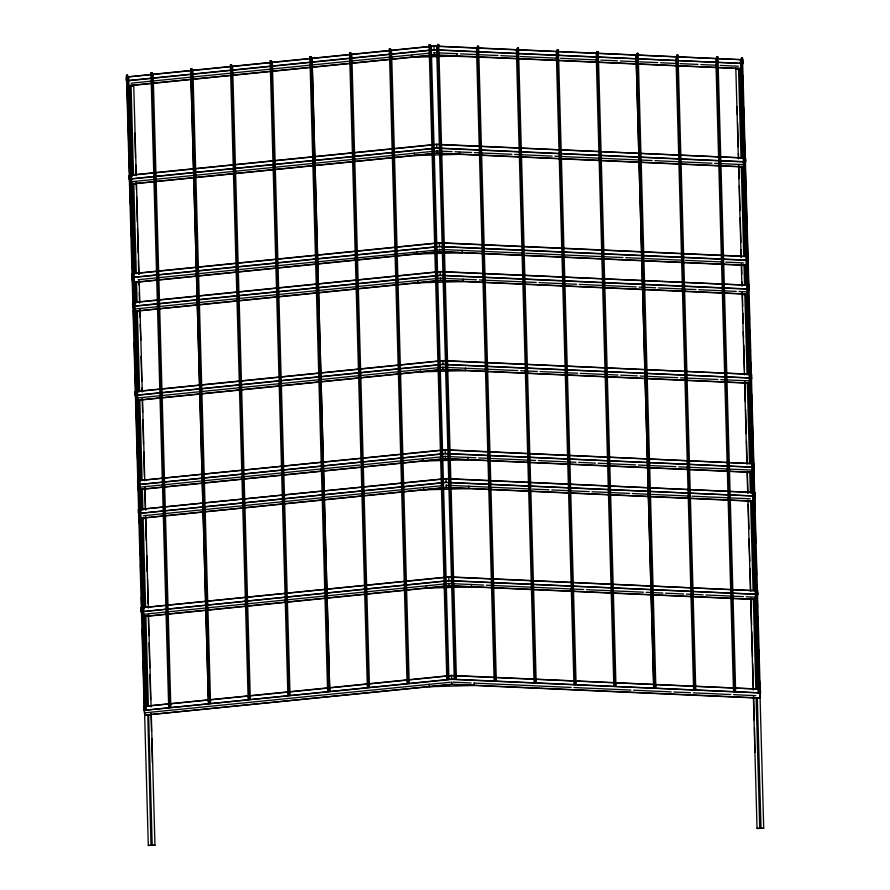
<?xml version="1.0" encoding="UTF-8"?>
<svg xmlns="http://www.w3.org/2000/svg" width="890" height="890" viewBox="0 0 890 890"><rect width="100%" height="100%" fill="white"/><g stroke="black" fill="none" stroke-linecap="round" stroke-linejoin="round"><path stroke-width="1.33" d="M745.586 159.833L745.564 160.4M748.334 258.267L748.001 263.04M749.135 287.081L748.913 290.518M754.342 501.582L754.92 494.128M126.769 82.203L126.358 78.776M132.443 280.094L132.51 280.951M135.736 398.097L135.135 393.291M138.295 487.998L137.627 482.447M139.074 516.111L138.495 511.961L139.374 517.034M141.844 615.079L141.176 609.572M144.603 713.658L143.935 708.162M745.62 294.868L746.12 294.434L748.368 374.835M760.416 690.896L760.082 698.194L451.753 684.466L144.636 715.16L451.753 684.254L760.105 697.971L753.418 698.083M753.785 472.523L754.119 465.225M436.578 46.113L437.524 46.046L437.635 44.5L438.703 44.544L456.381 677.813L455.446 677.768L437.758 44.611L438.703 44.544M437.646 46.158L437.758 44.611M495.096 680.972L477.407 47.815L477.53 46.28L478.598 46.325L496.275 679.582L495.341 679.548L477.652 46.391L478.598 46.325M477.53 47.938L477.652 46.391M454.278 679.159L436.589 46.002M455.202 679.203L455.324 677.657L456.381 677.813M455.446 677.768L455.324 679.315L437.635 44.5M516.367 49.662L517.301 49.595L534.99 682.752L535.101 681.206L536.169 681.25L535.235 681.317L517.546 48.171L518.481 48.093L517.424 48.049L517.301 49.595M517.424 49.706L517.546 48.171M494.161 680.928L476.484 47.782L477.407 47.815M496.275 679.582L495.218 679.426L495.218 681.095L477.53 46.28M556.25 51.442L557.196 51.375L574.873 684.521L574.996 682.986L576.064 683.031L558.375 49.873L557.307 49.829L557.318 51.487M558.364 49.985L557.44 49.94L575.007 684.644L557.307 49.829M534.056 682.708L516.367 49.551M535.235 681.317L535.113 682.864L517.424 48.049M596.144 53.211L597.079 53.144L614.89 686.413L597.201 51.598L598.269 51.653L615.947 684.911L615.012 684.877M597.079 53.144L597.201 51.598M597.212 53.267L597.323 51.72L598.269 51.653M573.95 684.488L556.261 51.331M636.038 54.88L653.716 688.148L636.038 54.991L636.973 54.924L637.095 53.378L638.152 53.422L655.83 686.691L654.906 686.646L637.218 53.489L638.152 53.422M637.095 55.035L637.218 53.489M613.833 686.257L596.155 53.111M614.768 686.301L614.89 684.755L615.947 684.911M675.922 56.771L676.867 56.693L694.545 689.85L694.667 688.304L695.735 688.359L694.79 688.426L677.112 55.269L678.047 55.202L676.979 55.158L676.867 56.693M676.99 56.815L677.112 55.269M655.83 686.691L654.773 686.535L654.784 688.193L637.095 53.378M715.816 58.54L716.75 58.473L734.439 691.63L734.562 690.084L735.618 690.128L734.684 690.195L716.995 57.049L717.941 56.971L716.873 56.927L716.884 58.584M740.413 59.641L741.359 59.563L741.47 58.028L742.538 58.073L760.216 691.33L759.281 691.296L741.604 58.139L742.538 58.073M741.481 59.686L741.604 58.139M693.622 689.806L675.933 56.66M126.38 80.69L126.28 76.963L433.92 45.991L742.816 59.741L433.931 46.213L127.682 77.041M127.793 80.767L434.031 49.94L742.916 63.468L434.02 49.718L127.76 80.545M694.79 688.426L694.678 689.973L676.979 55.158M130.407 175.108L436.667 144.28L745.553 158.031L436.667 144.503L130.429 175.33M745.353 163.282L745.564 160.556M745.664 161.746L745.553 158.031M748.29 256.676L748.412 260.18M133.956 302.344L440.216 271.517L749.113 285.267L440.227 271.739L133.989 302.567M749.213 288.994L749.113 285.267M751.193 379.607L751.294 380.753M136.582 395.338L442.82 364.511L751.705 378.039L442.808 364.288L135.169 395.26L135.069 391.533L442.708 360.561L751.594 374.312L442.708 360.784L321.323 372.999M751.494 378.072L751.305 383.112M733.505 691.586L715.827 58.429M734.684 690.195L734.562 691.741L716.873 56.927M753.685 468.796L753.774 469.942M754.075 463.723L445.2 449.75L137.561 480.722L137.694 484.672L281.151 470.232M283.91 469.953L445.311 453.7L754.197 467.228L445.3 453.477L137.694 484.672M754.486 497.61L754.587 498.756M754.876 492.537L446.001 478.564L138.362 509.536L138.495 513.474L446.113 482.514L754.998 496.042L446.113 482.291L138.495 513.474M757.234 595.888L757.334 599.615M757.624 590.815L448.749 576.842L141.109 607.814L141.243 611.764L284.7 597.312M287.459 597.034L448.86 580.792L757.746 594.32L448.849 580.569L141.243 611.764M758.113 692.676L740.424 59.53M759.037 692.72L759.159 691.174L760.227 691.23M759.281 691.296L759.159 692.843L741.47 58.028M759.982 694.467L760.049 695.813M143.991 710.342L451.608 679.148L760.494 692.898L451.608 679.37L143.991 710.342L143.857 706.393L451.497 675.421L760.394 689.172L451.508 675.644L290.107 691.897M742.816 62.322L742.839 61.51M757.334 597.034L757.668 592.317M745.319 293.834L742.138 294.178M136.893 311.711L140.053 311.367M135.747 282.063L135.836 303.101M141.51 489.155L141.621 510.148M147.807 714.67L150.989 845.278L148.296 845.355M738.989 68.385L735.841 68.652M744.485 265.098L741.337 265.365M751.071 500.959L747.923 501.226M756.589 697.638L753.418 697.938M750.237 472.178L747.111 472.412M736.898 106.5L737.376 114.632M749.169 307.15L749.269 319.721M742.95 323.448L742.916 313.102M743.194 332.026L743.606 337.788M750.125 341.56L749.803 339.135M753.886 476.028L753.708 478.865M748.98 539.073L749.847 561.078M754.931 752.395L754.498 727.864M760.105 828.178L757.056 828.345M130.863 85.952L133.745 85.841M739.623 68.953L742.305 157.841M142.956 518.525L145.838 518.414M751.705 501.515L754.386 590.404M126.458 75.283L127.515 75.172L127.604 76.829L145.404 709.864L145.204 708.329L144.147 708.429L145.081 708.451L127.403 75.294L126.458 75.283L144.158 708.54M169.59 705.981L168.644 705.97L150.955 72.813L152.023 72.702L169.79 707.517L152.023 72.702M191.751 68.708L209.517 703.523L209.317 701.988L208.371 701.965L190.683 68.808L191.751 68.708L191.84 70.366M230.421 64.814L231.478 64.703L231.678 66.238L249.367 699.395L249.167 697.86L248.099 697.971L249.044 697.982L231.356 64.825L230.421 64.814L248.121 698.083M270.148 60.809L271.094 60.832L288.772 693.989L287.848 694.078L270.148 60.809L271.205 60.709L271.417 62.244L289.094 695.402M309.887 56.927L310.821 56.827L328.499 689.984L327.565 689.973L309.876 56.815L310.933 56.704L311.144 58.239L312.079 58.262L329.767 691.419L312.067 58.15M350.66 52.71L368.238 685.99L367.303 686.079L349.603 52.81L350.66 52.71L350.749 54.368M407.03 682.085L389.33 48.817L390.399 48.705L408.288 683.398L408.076 681.862L407.019 681.974L407.965 681.985L408.165 683.52L390.399 48.705M429.069 44.812L430.003 44.834L447.692 677.991L446.769 678.08L429.069 44.812L430.126 44.711L430.326 46.247L448.015 679.404M150.977 72.924L151.901 72.824L152.101 74.36M208.393 702.077L190.705 68.919L191.628 68.83M350.549 52.833L349.603 52.81M127.726 76.707L128.661 76.729M152.223 74.237L153.169 74.259M192.896 70.254L191.951 70.243L209.639 703.4L209.428 701.865L208.371 701.965M231.678 66.238L232.624 66.261L250.312 699.418M271.417 62.244L272.351 62.256M351.817 54.257L350.871 54.245L368.438 687.525L368.238 685.99M390.599 50.24L391.544 50.263M430.326 46.247L431.272 46.258M131.142 83.182L309.598 65.215M312.368 64.937L349.714 61.176M352.484 60.898L429.959 53.1M128.438 85.596L434.164 54.824L516.078 58.462M128.472 85.818L428.88 55.569M431.528 55.302L516.289 58.696M130.507 178.834L436.768 147.996L744.274 161.691M131.92 178.912L436.779 148.218L744.263 161.913M131.119 181.738L392.579 155.416M395.349 155.138L436.857 150.966L452.131 151.645M131.186 183.874L436.912 153.102L743.895 166.764M131.208 184.096L436.923 153.325L743.873 166.986M133.155 273.541L439.415 242.703L746.933 256.398M134.557 273.619L439.426 242.926L720.744 255.452M133.255 277.257L439.515 246.43L747.022 260.114M133.289 277.48L439.526 246.652L601.573 253.861M138.017 279.749L276.356 265.832M279.126 265.554L442.375 249.523M133.934 282.308L439.66 251.536L746.643 265.198M133.967 282.531L439.671 251.748L746.621 265.42M134.056 306.071L440.328 275.244L747.834 288.927M135.469 306.149L440.328 275.466L747.811 289.15M134.668 308.986L440.405 278.203L476.517 279.816M134.735 311.122L440.461 280.339L747.444 294M134.768 311.333L440.472 280.561L747.433 294.223M136.47 391.611L278.559 377.304M281.318 377.026L318.564 373.277M137.16 398.03L199.416 391.756M202.175 391.478L239.532 387.717M242.303 387.439L318.386 379.785M321.156 379.507L398.62 371.709M401.39 371.43L442.897 367.247L517.902 370.585M137.227 400.166L199.482 393.892M202.241 393.614L318.453 381.921M321.212 381.643L442.953 369.383L565.128 374.824M137.26 400.378L199.416 394.125M202.186 393.847L239.477 390.087M242.247 389.809L442.964 369.606L565.206 375.046M139.652 487.219L200.517 481.09M203.287 480.811L280.762 473.013M283.521 472.735L359.616 465.081M362.375 464.803L445.389 456.448L475.939 457.805M139.719 489.355L445.445 458.584L752.428 472.245M139.741 489.578L445.456 458.806L527.559 462.455M143.223 515.755L202.709 509.759M205.479 509.481L282.942 501.682M285.712 501.404L442.041 485.673M140.52 518.169L446.246 487.386L753.229 501.048M140.553 518.38L446.257 487.609L753.207 501.27M143.201 614.311L245.573 604.01M248.343 603.731L448.938 583.529L483.659 585.075M143.268 616.447L448.994 585.665L755.977 599.337M143.301 616.67L449.005 585.887L531.107 589.547M287.348 692.175L143.857 706.393M168.644 705.97L169.701 705.859L169.912 707.394M327.565 689.973L328.621 689.861L328.822 691.397M450.307 682.252L144.536 712.857M749.803 472.334L750.381 493.149M133.734 85.473L130.574 85.384M128.416 85.774L133.745 85.618M735.841 68.797L741.17 68.652M735.852 69.02L738.733 68.975M136.048 282.063L139.229 282.186M133.912 282.486L139.24 282.33M741.337 265.509L746.665 265.365M140.042 310.988L137.16 311.055M134.713 311.289L140.042 311.144M742.138 294.323L747.466 294.178M742.149 294.546L745.353 294.879M141.855 489.144L145.014 489.233M139.697 489.533L145.026 489.378M747.122 472.557L752.451 472.412L530.329 462.578M145.827 518.036L142.634 517.913M140.498 518.336L145.827 518.191M747.923 501.37L753.252 501.226M747.934 501.593L750.815 501.537M148.152 714.659L151.311 714.748M756.912 697.66L760.071 697.749M144.658 715.082L151.322 714.904M151.778 845.044L154.96 845.166M760.716 828.19L763.72 828.156M757.323 697.827L761.028 828.234M152.201 845.244L148.63 714.826M434.109 52.688L436.89 52.81M439.66 52.933L457.716 53.734M460.497 53.856L477.162 54.602M479.944 54.724L498 55.525M500.781 55.647L517.446 56.393M520.227 56.515L556.339 58.128M560.511 58.306L596.623 59.919M600.794 60.097L617.46 60.843M620.241 60.965L636.906 61.71M639.688 61.833L657.743 62.634M660.525 62.756L677.19 63.502M679.971 63.624L698.027 64.425M700.797 64.558L717.473 65.293M720.244 65.415L738.311 66.227M518.859 58.584L741.148 68.486M519.048 58.818L741.125 68.708M454.912 151.767L471.578 152.513M474.359 152.635L511.861 154.304M514.643 154.426L518.803 154.615M521.585 154.738L552.145 156.095M554.915 156.217L652.148 160.545M654.929 160.667L711.878 163.204M714.659 163.326L743.829 164.628M723.492 255.575L746.91 256.62M604.343 253.995L745.62 260.281M445.156 249.645L482.658 251.314M485.439 251.436L522.942 253.105M525.723 253.227L561.835 254.84M564.616 254.963L602.118 256.632M604.9 256.754L622.956 257.555M625.737 257.677L642.402 258.423M645.183 258.545L682.686 260.214M685.456 260.336L721.579 261.949M725.739 262.127L743.795 262.939M479.298 279.938L522.363 281.852M525.133 281.974L536.247 282.464M539.029 282.597L576.531 284.266M579.312 284.388L636.261 286.925M639.042 287.047L655.707 287.781M658.489 287.915L695.991 289.584M698.761 289.706L736.275 291.375M739.045 291.497L747.377 291.864M520.683 370.707L537.349 371.453M540.13 371.575L565.128 372.688M567.909 372.81L577.632 373.244M580.413 373.366L617.916 375.035M620.686 375.157L637.362 375.903M640.133 376.025L677.635 377.694M680.416 377.816L717.919 379.485M720.7 379.618L749.87 380.909M567.909 374.946L749.936 383.045M567.976 375.168L749.914 383.267M752.695 463.668L445.2 449.973L137.561 480.722M478.72 457.927L535.669 460.464M538.45 460.586L575.952 462.255M578.734 462.377L595.399 463.123M598.18 463.245L635.683 464.914M638.464 465.036L675.966 466.705M678.747 466.827L752.361 470.109M753.496 492.47L446.012 478.787L138.362 509.536M446.19 485.25L448.972 485.373M451.742 485.495L489.255 487.164M492.025 487.286L529.528 488.966M532.309 489.088L548.974 489.823M551.755 489.945L589.258 491.614M592.039 491.747L608.704 492.482M611.486 492.604L629.542 493.416M632.323 493.538L648.988 494.273M651.769 494.406L687.881 496.008M692.053 496.197L728.165 497.799M730.946 497.922L750.392 498.789M756.244 590.749L448.749 577.065L141.109 607.814M486.441 585.197L583.673 589.525M586.454 589.658L643.403 592.184M646.173 592.317L662.85 593.052M665.62 593.174L683.687 593.986M686.457 594.108L703.133 594.843M705.904 594.965L743.406 596.645M746.187 596.767L755.91 597.201M533.878 589.669L755.955 599.548M575.118 683.097L576.053 683.142M453.077 682.174L471.133 682.975M473.914 683.097L571.146 687.425M573.928 687.547L630.877 690.084M633.647 690.206L671.16 691.886M673.93 692.008L690.607 692.743M693.377 692.865L730.879 694.534M733.66 694.667L755.888 695.646M129.973 85.974L132.299 176.264M142.055 518.547L144.38 608.838M134.635 284.733L134.613 292.932M132.677 286.113L133.055 290.741M140.854 340.214L140.164 324.327M140.42 491.781L140.687 510.181M139.93 545.826L139.852 533.844M146.872 555.838L147.061 571.335M147.54 579.379L147.963 603.576M750.648 472.167L751.672 493.116M744.83 265.087L745.853 284.678M136.548 311.723L138.317 391.878M129.095 177.054L129.161 177.822M132.488 280.261L131.842 275.399M132.721 305.059L132.655 304.291M138.495 511.961L138.428 511.249M430.003 44.834L430.215 46.369M390.488 50.363L390.276 48.828L389.33 48.817M448.938 679.304L431.261 46.158M446.769 678.08L447.815 677.869L447.893 679.526L430.126 44.711M409.211 683.309L391.522 50.151M310.821 56.827L311.022 58.362M369.483 687.303L351.795 54.157M368.56 687.403L368.349 685.867L367.303 686.079M271.094 60.832L271.294 62.367M328.499 689.984L328.71 691.519L310.933 56.704M231.356 64.825L231.567 66.361M290.029 695.301L272.34 62.155M287.848 694.078L288.894 693.866L288.983 695.524L271.205 60.709M249.044 697.982L249.256 699.518L231.478 64.703M210.563 703.3L192.885 70.154M129.05 175.464L129.128 178.968M129.517 180.481L129.15 177.622M131.798 273.897L131.876 277.402M132.61 302.7L132.677 306.216M132.666 304.925L133.077 307.718M170.835 707.305L153.147 74.148M146.338 709.764L128.65 76.618M145.081 708.451L145.292 709.986L127.515 75.172M742.816 59.741L742.894 63.691M751.594 374.312L751.683 378.25M754.086 463.501L754.175 467.45M754.898 492.315L754.976 496.253M757.635 590.593L757.724 594.542M760.394 689.172L760.483 693.121M742.694 75.305L743.295 97.099M743.584 107.267L744.196 129.273M744.463 138.996L745.041 159.532M745.364 170.958L745.953 192.273M746.254 202.92L746.855 224.458M747.144 234.871L747.745 256.42M748.034 266.566L748.59 286.747M748.913 298.284L749.514 319.699M749.803 330.179L750.415 351.75M750.693 361.974L751.082 375.68M751.127 377.226L751.305 383.779M751.583 393.881L752.195 415.663M752.484 425.832L753.096 447.759M753.374 457.705L753.964 479.02M754.264 489.522L754.865 511.071M755.143 521.34L755.755 543.134M756.044 553.257L756.645 575.051M756.923 585.008L757.546 607.214M757.813 616.926L758.414 638.264M758.725 649.377L759.303 670.226M759.593 680.65L763.72 828.312L757.056 828.501L753.385 696.681M748.023 275.433L748.345 286.78M754.264 498.611L754.609 510.96M755.154 530.384L755.499 543.056M745.998 265.387L746.565 285.801M751.783 472.434L752.361 493.194M742.583 167.565L745.064 256.487M748.601 383.145L750.848 463.545M754.62 598.748L757.145 689.06M738.533 68.953L741.014 157.875M741.248 166.208L743.773 256.531M744.018 265.287L744.563 284.711M744.83 294.468L747.077 374.868M747.311 383.19L749.558 463.59M750.615 501.515L753.096 590.437M753.329 598.781L755.855 689.094M756.1 697.86L759.749 828.267M737.599 122.598L738.277 146.861M738.466 153.803L738.6 158.576M738.789 165.34L739.156 178.679M739.356 185.799L740.057 210.607M740.258 217.85L740.947 242.425M741.148 249.901L741.359 257.388M741.548 264.085L741.837 274.354M742.049 281.952L742.16 285.879M742.349 292.643L742.727 306.16M743.806 345.142L744.507 369.851M744.83 381.576L745.386 401.702M745.598 409.166L746.287 433.664M746.499 441.229L747.133 463.924M747.366 472.445L747.945 493.216M748.256 504.407L748.946 528.905M750.048 568.51L750.682 591.149M750.949 600.561L751.627 624.825M751.816 631.767L752.517 656.642M752.706 663.695L753.407 688.571M753.63 696.659L754.297 720.377M735.819 67.996L738.355 158.643M738.533 165.295L741.114 257.41M741.292 264.108L741.904 285.901M742.093 292.61L744.385 374.857M744.574 381.565L746.877 463.913M747.088 471.478L747.7 493.271M747.889 500.024L750.437 591.205M750.615 597.835L753.196 689.973M717.941 56.971L735.618 690.24M678.047 55.202L695.724 688.46M518.481 48.093L536.158 681.362M456.704 53.567L456.781 56.048L411.658 57.305L411.592 54.824M459.451 151.845L459.518 154.326L414.406 155.594L414.339 153.102M462.199 250.279L462.277 252.76L417.154 254.017L417.087 251.536M463.011 279.082L463.078 281.563L417.955 282.831L417.888 280.35M465.492 368.126L465.559 370.618L420.447 371.875L420.38 369.395M467.984 457.327L468.051 459.807L422.939 461.065L422.872 458.584M468.796 486.129L468.863 488.61L423.74 489.878L423.673 487.397M471.533 584.419L471.611 586.899L426.488 588.156L426.421 585.676M474.292 682.997L474.359 685.478L429.236 686.735L429.169 684.254M433.92 45.991L434.031 49.94M434.098 52.454L434.175 55.035M436.667 144.28L436.779 148.218M436.845 150.744L436.923 153.325M439.415 242.703L439.526 246.652M439.593 249.167L439.671 251.748M440.216 271.517L440.328 275.466M440.405 277.98L440.472 280.561M442.708 360.561L442.82 364.511M442.886 367.025L442.964 369.606M445.2 449.75L445.311 453.7M445.378 456.214L445.456 458.806M446.001 478.564L446.113 482.514M446.179 485.028L446.257 487.609M448.749 576.842L448.86 580.792M448.927 583.306L449.005 585.887M451.497 675.421L451.608 679.37M451.686 681.885L451.753 684.466M133.722 84.817L136.259 175.541M136.448 182.305L139.018 274.354M139.196 280.995L139.808 302.845M139.997 309.486L142.3 391.822M142.478 398.475L144.781 480.778M144.97 487.498L145.604 510.193M145.793 516.901L148.341 608.115M148.519 614.745L151.1 706.905M151.278 713.558L154.96 845.311L148.307 845.5L144.046 693.188M134.813 133.1L135.502 157.73M135.703 164.906L136.003 175.475M136.192 182.228L136.404 189.781M136.604 196.846L137.294 221.833M137.483 228.652L138.161 252.916M138.373 260.47L138.762 274.343M138.951 281.107L139.062 285.034M139.263 292.332L139.563 302.778M139.741 309.475L139.953 317.085M141.054 356.378L141.744 381.087M141.944 388.018L142.044 391.745M142.233 398.564L142.623 412.304M142.823 419.869L143.513 444.266M143.713 451.72L144.403 476.328M144.714 487.52L145.304 508.401M145.537 516.923L146.194 540.252M148.274 614.801L148.853 635.683M149.053 642.869L149.754 667.745M149.943 674.687L150.644 699.673M151.033 713.558L151.511 730.879M151.723 738.422L152.412 762.875M131.064 85.918L133.544 174.84M133.778 183.173L136.304 273.497M136.548 282.252L137.093 301.677M137.36 311.433L139.608 391.834M139.841 400.155L142.089 480.555M142.333 489.311L142.912 510.115M143.145 518.481L145.626 607.414M145.86 615.747L148.385 706.059M132.488 183.218L135.013 273.53M138.551 400.189L140.798 480.589M144.569 615.78L147.095 706.104M134.579 282.464L135.169 303.657M140.364 489.511L140.931 510.048M134.768 298.195L134.913 303.624M133.611 310.499L133.956 323.003M134.512 342.606L134.857 354.943M138.962 501.904L139.296 514.253M127.114 87.042L127.726 108.947M128.015 119.104L128.627 140.909M128.905 151.111L129.506 172.56M129.806 183.284L130.396 204.466M130.697 215.246L131.286 236.095M131.575 246.508L132.176 268.046M132.465 278.47L133.077 300.264M133.355 310.465L133.967 332.137M134.257 342.439L134.857 363.999M135.147 374.49L135.747 395.883M136.014 405.673L136.637 427.723M136.915 437.691L137.516 459.407M137.816 470.276L138.406 491.291M138.707 501.904L139.307 523.309M139.597 533.755L140.197 555.182M140.475 565.072L141.076 586.944M141.365 596.979L141.977 618.85M142.255 629.052L142.856 650.59M143.157 661.237L143.746 682.552"/></g></svg>
